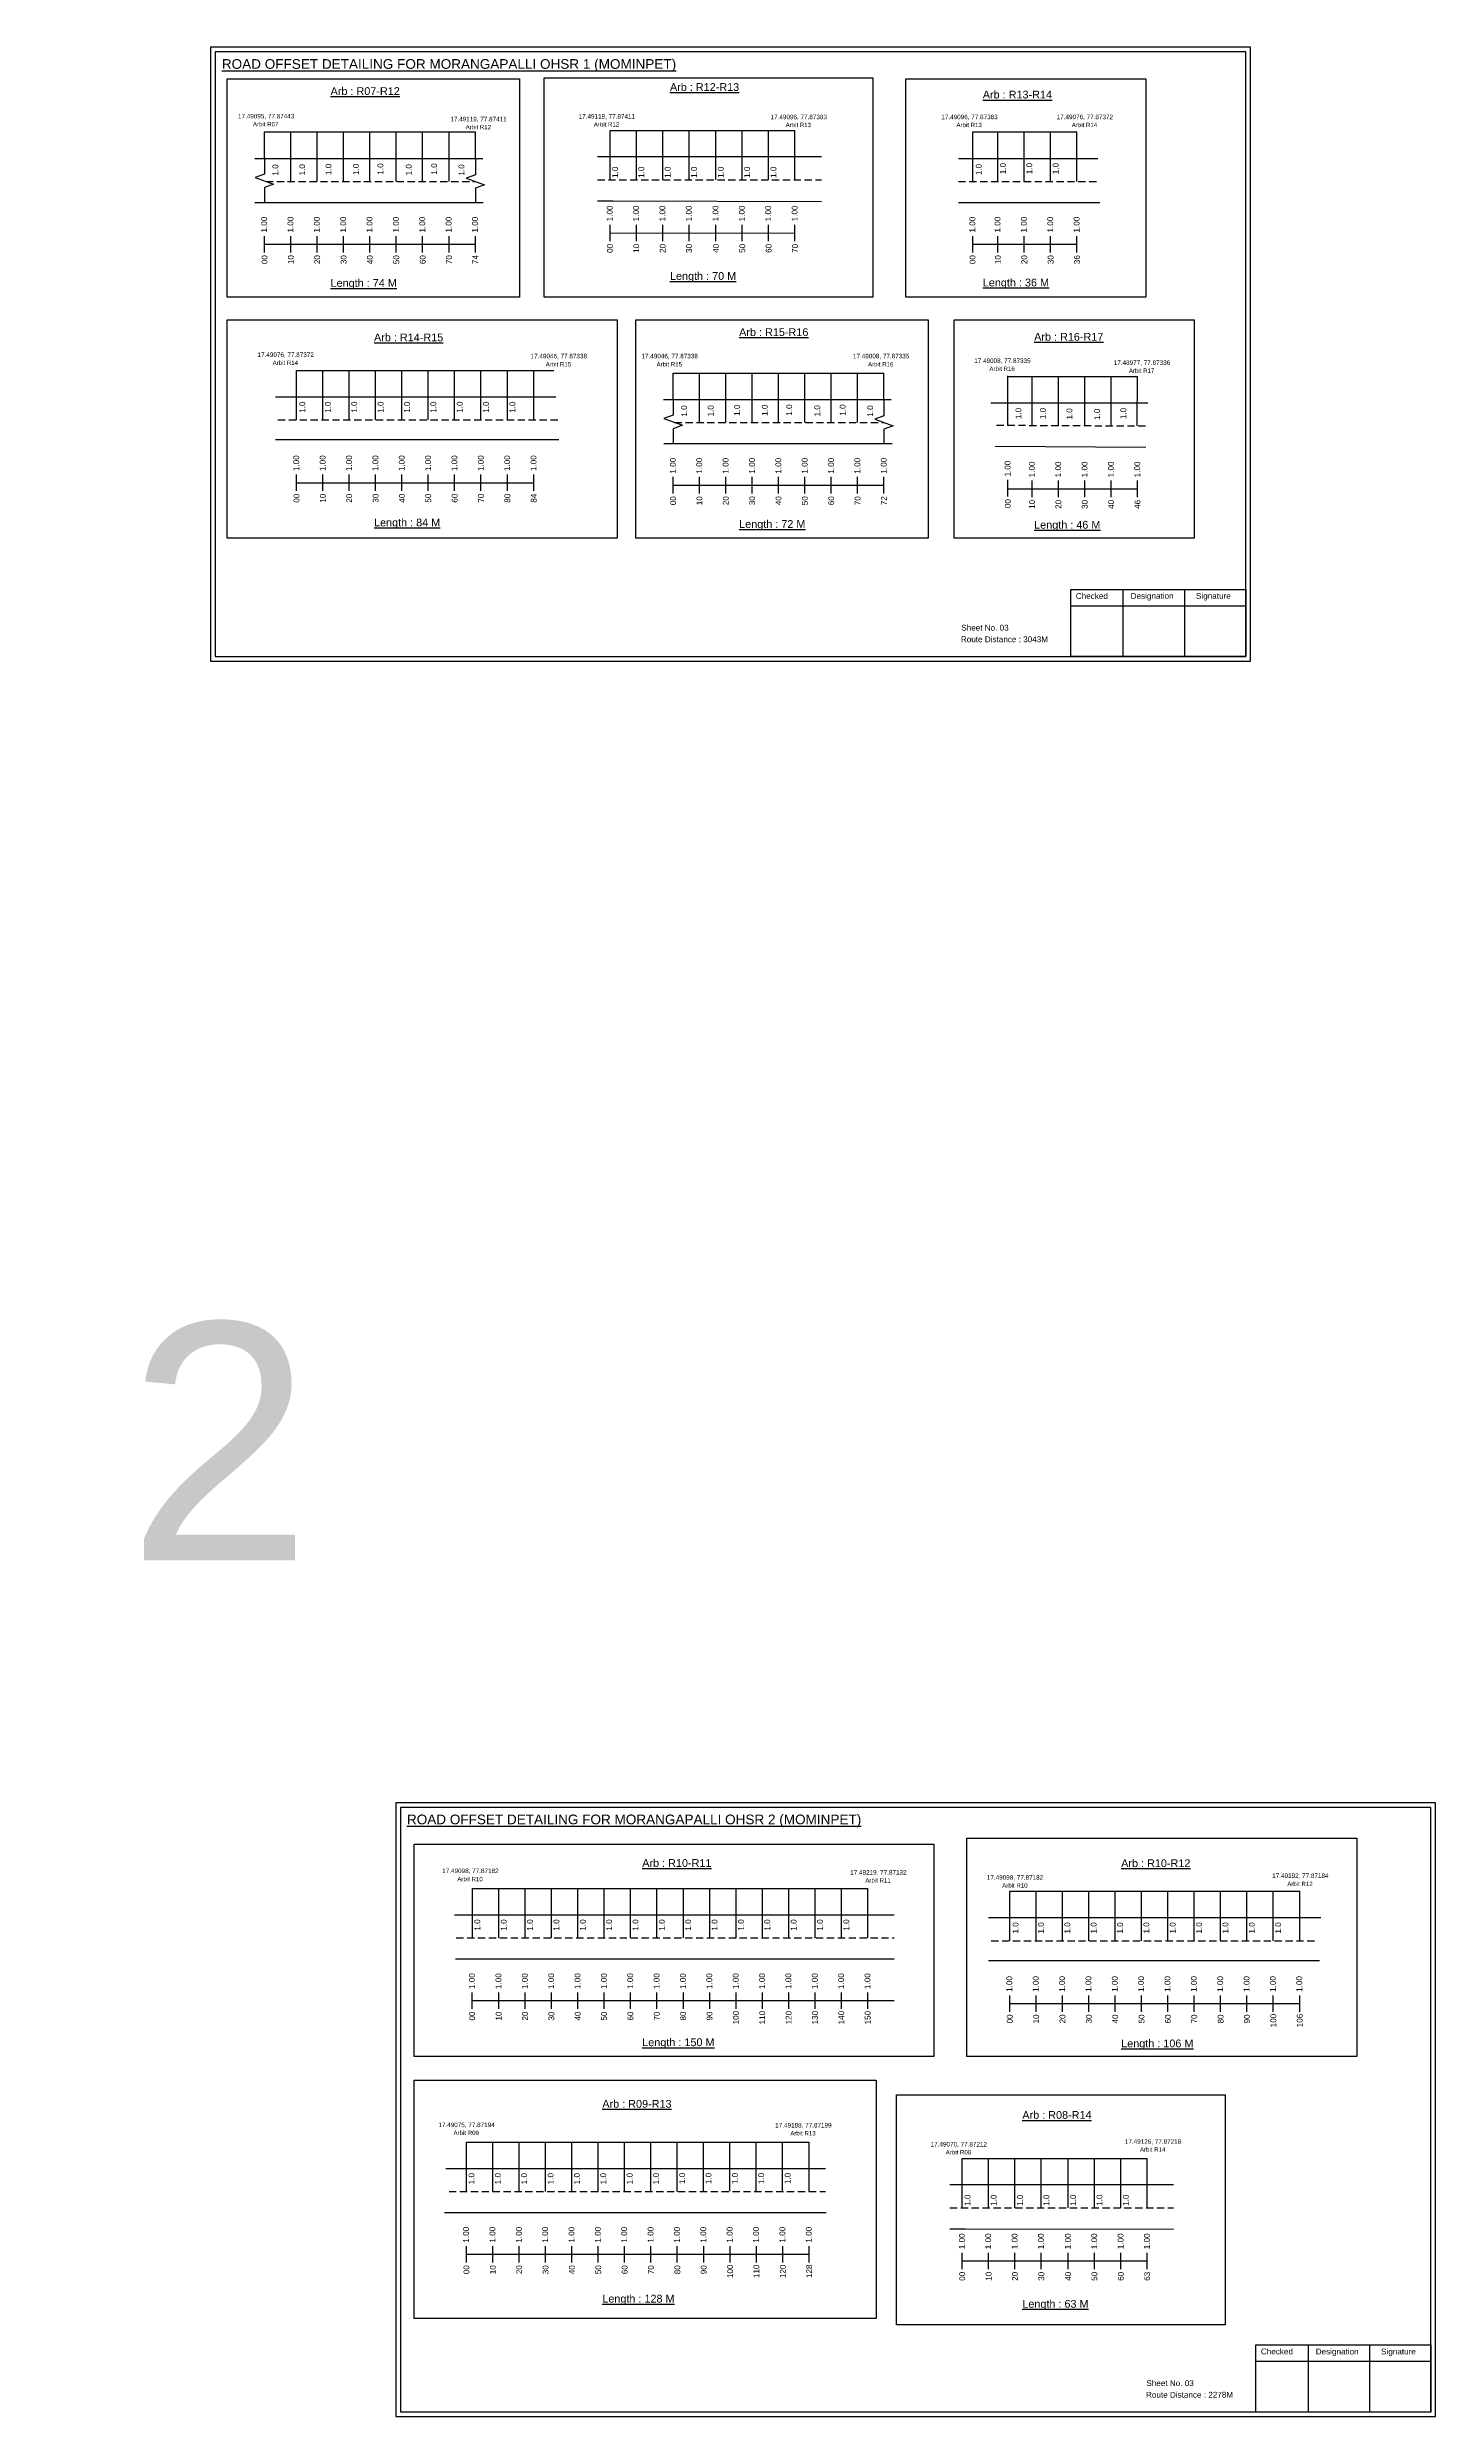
# Model space of a CAD drawing. Header units: inches. Extents: x -117 to 51867, y -12715 to 3423.
# Drawn here: x 38041 to 38757, y -2481 to -1258 of the extents above; entities that cross this region are included whole.
import ezdxf

# ---------------------------------------------------------------- set-up
doc = ezdxf.new("R2010")
doc.units = ezdxf.units.IN
doc.header["$MEASUREMENT"] = 0
doc.linetypes.add('DASHED2', pattern=[0.375, 0.25, -0.125])
for name, color, linetype in [('PDF_Geometry', 7, 'Continuous'), ('PDF_Text', 5, 'Continuous'), ('pipe', 5, 'Continuous')]:
    doc.layers.add(name, color=color, linetype=linetype)
doc.styles.add('PDF Arial', font='arial.ttf')
doc.styles.get("Standard").update_dxf_attribs({"font": 'arial.ttf'})

msp = doc.modelspace()

# ---------------------------------------------------------------- linework, layer by layer
at = {"color": 5}
for p, q in [((38152.8, -1301.9), (38261.6, -1301.9)), ((38331.1, -1301.1), (38426.5, -1301.1)), ((38518.2, -1301.9), (38572, -1301.9)), ((38169.3, -1424.9), (38302.1, -1424.9)), ((38363.6, -1426.3), (38472.4, -1426.3)), ((38536.3, -1428.1), (38603.2, -1428.1)), ((38260.1, -2208.3), (38464.1, -2208.3)), ((38537.3, -2209.8), (38686.9, -2209.8)), ((38257, -2339.2), (38433.8, -2339.2)), ((38512.8, -2347.6), (38608.2, -2347.6))]:
    msp.add_line(p, q, dxfattribs=at)
for p, q in [((38152.8, -1315.5), (38152.8, -1301.9)), ((38166.4, -1327.4), (38166.4, -1301.9)), ((38180, -1327.4), (38180, -1301.9)), ((38193.6, -1327.4), (38193.6, -1301.9)), ((38207.2, -1327.4), (38207.2, -1301.9)), ((38220.8, -1327.4), (38220.8, -1301.9)), ((38234.4, -1327.4), (38234.4, -1301.9)), ((38248, -1327.4), (38248, -1301.9)), ((38261.6, -1315.5), (38261.6, -1301.9)), ((38331.1, -1326.6), (38331.1, -1301.1)), ((38344.7, -1326.6), (38344.7, -1301.1)), ((38358.3, -1326.6), (38358.3, -1301.1)), ((38371.9, -1326.6), (38371.9, -1301.1)), ((38385.7, -1326.6), (38385.7, -1301.1)), ((38399.3, -1326.6), (38399.3, -1301.1)), ((38412.9, -1326.6), (38412.9, -1301.1)), ((38426.5, -1326.6), (38426.5, -1301.1)), ((38518.2, -1327.4), (38518.2, -1301.9)), ((38531.2, -1327.4), (38531.2, -1301.9)), ((38544.8, -1327.4), (38544.8, -1301.9)), ((38558.4, -1327.4), (38558.4, -1301.9)), ((38572, -1327.4), (38572, -1301.9)), ((38147.8, -1315.5), (38265.4, -1315.5)), ((38440.1, -1314.7), (38324.6, -1314.7)), ((38510.8, -1315.5), (38582.8, -1315.5)), ((38147.9, -1338.2), (38265.7, -1338.2)), ((38324.6, -1337.4), (38332.7, -1337.4)), ((38332.7, -1337.4), (38440.1, -1337.7)), ((38510.8, -1338.2), (38583.8, -1338.2)), ((38169.3, -1450.4), (38169.3, -1424.9)), ((38182.9, -1450.4), (38182.9, -1424.9)), ((38196.5, -1450.4), (38196.5, -1424.9)), ((38210.1, -1450.4), (38210.1, -1424.9)), ((38223.7, -1450.4), (38223.7, -1424.9)), ((38237.3, -1450.4), (38237.3, -1424.9)), ((38250.9, -1450.4), (38250.9, -1424.9)), ((38264.5, -1450.4), (38264.5, -1424.9)), ((38278.1, -1450.4), (38278.1, -1424.9)), ((38291.7, -1450.4), (38291.7, -1424.9)), ((38363.6, -1439.9), (38363.6, -1426.3)), ((38377.2, -1451.8), (38377.2, -1426.3)), ((38390.8, -1451.8), (38390.8, -1426.3)), ((38404.4, -1451.8), (38404.4, -1426.3)), ((38418, -1451.8), (38418, -1426.3)), ((38431.6, -1451.8), (38431.6, -1426.3)), ((38445.2, -1451.8), (38445.2, -1426.3)), ((38458.8, -1451.8), (38458.8, -1426.3)), ((38472.4, -1439.9), (38472.4, -1426.3)), ((38536.3, -1453.4), (38536.3, -1427.8)), ((38548.8, -1453.4), (38548.8, -1428.1)), ((38562.4, -1453.5), (38562.4, -1428.1)), ((38576, -1453.4), (38576, -1428.1)), ((38589.6, -1453.7), (38589.6, -1428.1)), ((38603, -1453.6), (38603.2, -1428.1)), ((38158.5, -1438.6), (38303.2, -1438.6)), ((38358.6, -1439.9), (38476.2, -1439.9)), ((38608.5, -1441.8), (38527.5, -1441.8)), ((38304.7, -1460.7), (38158.5, -1460.7)), ((38358.8, -1462.6), (38476.6, -1462.6)), ((38529.8, -1464), (38607.5, -1464.5)), ((38260.1, -2233.8), (38260.1, -2208.3)), ((38273.7, -2233.8), (38273.7, -2208.3)), ((38287.3, -2233.8), (38287.3, -2208.3)), ((38300.9, -2233.8), (38300.9, -2208.3)), ((38314.5, -2233.8), (38314.5, -2208.3)), ((38328.1, -2233.8), (38328.1, -2208.3)), ((38341.7, -2233.8), (38341.7, -2208.3)), ((38355.3, -2233.8), (38355.3, -2208.3)), ((38368.9, -2233.8), (38368.9, -2208.3)), ((38382.5, -2233.8), (38382.5, -2208.3)), ((38396.1, -2233.8), (38396.1, -2208.3)), ((38409.7, -2233.8), (38409.7, -2208.3)), ((38423.3, -2233.8), (38423.3, -2208.3)), ((38436.9, -2233.8), (38436.9, -2208.3)), ((38450.5, -2233.8), (38450.5, -2208.3)), ((38464.1, -2233.8), (38464.1, -2208.3)), ((38537.3, -2235.3), (38537.3, -2209.8)), ((38550.9, -2235.3), (38550.9, -2209.8)), ((38564.5, -2235.3), (38564.5, -2209.8)), ((38578.1, -2235.3), (38578.1, -2209.8)), ((38591.7, -2235.3), (38591.7, -2209.8)), ((38605.3, -2235.3), (38605.3, -2209.8)), ((38618.9, -2235.3), (38618.9, -2209.8)), ((38632.5, -2235.3), (38632.5, -2209.8)), ((38646.1, -2235.3), (38646.1, -2209.8)), ((38659.7, -2235.3), (38659.7, -2209.8)), ((38673.3, -2235.3), (38673.3, -2209.8)), ((38686.9, -2235.3), (38686.9, -2209.8)), ((38250.9, -2221.9), (38477.7, -2221.9)), ((38526.4, -2223.4), (38697.8, -2223.4)), ((38251.3, -2244.6), (38477.7, -2244.7)), ((38697.1, -2245.6), (38526.4, -2245.6)), ((38257, -2364.7), (38257, -2339.2)), ((38270.6, -2364.7), (38270.6, -2339.2)), ((38284.2, -2364.7), (38284.2, -2339.2)), ((38297.8, -2364.7), (38297.8, -2339.2)), ((38311.4, -2364.7), (38311.4, -2339.2)), ((38325, -2364.7), (38325, -2339.2)), ((38338.6, -2364.7), (38338.6, -2339.2)), ((38352.2, -2364.7), (38352.2, -2339.2)), ((38365.8, -2364.7), (38365.8, -2339.2)), ((38379.3, -2364.5), (38379.3, -2339)), ((38392.9, -2364.5), (38392.9, -2339)), ((38406.5, -2364.5), (38406.5, -2339)), ((38420.1, -2364.5), (38420.1, -2339)), ((38433.8, -2364.7), (38433.8, -2339.2)), ((38246.3, -2352.8), (38442.2, -2352.8)), ((38512.8, -2373.1), (38512.8, -2347.6)), ((38526.4, -2373.1), (38526.4, -2347.6)), ((38540, -2373.1), (38540, -2347.6)), ((38553.6, -2373.1), (38553.6, -2347.6)), ((38567.4, -2373.1), (38567.4, -2347.6)), ((38581, -2373.1), (38581, -2347.6)), ((38594.6, -2373.1), (38594.6, -2347.6)), ((38608.2, -2373.1), (38608.2, -2347.6)), ((38621.8, -2361.2), (38506.4, -2361.2)), ((38245.7, -2375.5), (38442.6, -2375.5)), ((38506.4, -2383.9), (38514.5, -2383.9)), ((38514.5, -2383.9), (38621.8, -2384.2))]:
    msp.add_line(p, q)
at = {"linetype": 'DASHED2', "ltscale": 15}
for p, q in [((38153.5, -1327.4), (38261.6, -1327.4)), ((38324.6, -1326.6), (38440.1, -1326.6)), ((38510.8, -1327.4), (38583.3, -1327.4)), ((38159.7, -1450.4), (38304.1, -1450.4)), ((38364.4, -1451.8), (38472.4, -1451.8)), ((38530.5, -1453.2), (38608.8, -1453.6)), ((38251.7, -2233.8), (38477.7, -2233.8)), ((38527.7, -2235.3), (38695.3, -2235.3)), ((38248, -2364.7), (38442.3, -2364.7)), ((38506.4, -2373.1), (38621.8, -2373.1))]:
    msp.add_line(p, q, dxfattribs=at)
at = {"color": 217, "true_color": 0x93278f}
for p, q in [((38152.8, -1364.1), (38152.8, -1355.6)), ((38166.4, -1364.1), (38166.4, -1355.6)), ((38180, -1364.1), (38180, -1355.6)), ((38193.6, -1364.1), (38193.6, -1355.6)), ((38207.2, -1364.1), (38207.2, -1355.6)), ((38220.8, -1364.1), (38220.8, -1355.6)), ((38234.4, -1364.1), (38234.4, -1355.6)), ((38248, -1364.1), (38248, -1355.6)), ((38261.6, -1364.1), (38261.6, -1355.6)), ((38331.1, -1358.3), (38331.1, -1349.8)), ((38331.1, -1354.1), (38426.5, -1354)), ((38344.7, -1358.3), (38344.7, -1349.8)), ((38358.3, -1358.3), (38358.3, -1349.8)), ((38371.9, -1358.3), (38371.9, -1349.8)), ((38385.7, -1358.3), (38385.7, -1349.8)), ((38399.3, -1358.3), (38399.3, -1349.8)), ((38412.9, -1358.3), (38412.9, -1349.8)), ((38426.5, -1358.3), (38426.5, -1349.8)), ((38518.2, -1364.1), (38518.2, -1355.6)), ((38531.2, -1364.1), (38531.2, -1355.6)), ((38544.8, -1364.1), (38544.8, -1355.6)), ((38558.4, -1364.1), (38558.4, -1355.6)), ((38572, -1364.1), (38572, -1355.6)), ((38152.8, -1359.8), (38261.6, -1359.8)), ((38518.2, -1359.8), (38572, -1359.8)), ((38169.3, -1487.1), (38169.3, -1478.6)), ((38182.9, -1487.1), (38182.9, -1478.6)), ((38196.5, -1487.1), (38196.5, -1478.6)), ((38210.1, -1487.1), (38210.1, -1478.6)), ((38223.7, -1487.1), (38223.7, -1478.6)), ((38237.3, -1487.1), (38237.3, -1478.6)), ((38250.9, -1487.1), (38250.9, -1478.6)), ((38264.5, -1487.1), (38264.5, -1478.6)), ((38278.1, -1487.1), (38278.1, -1478.6)), ((38291.7, -1487.1), (38291.7, -1478.6)), ((38169.3, -1482.9), (38291.7, -1482.9)), ((38363.6, -1488.5), (38363.6, -1479.9)), ((38363.6, -1484.2), (38472.4, -1484.2)), ((38377.2, -1488.5), (38377.2, -1479.9)), ((38390.8, -1488.5), (38390.8, -1479.9)), ((38404.4, -1488.5), (38404.4, -1479.9)), ((38418, -1488.5), (38418, -1479.9)), ((38431.6, -1488.5), (38431.6, -1479.9)), ((38445.2, -1488.5), (38445.2, -1479.9)), ((38458.8, -1488.5), (38458.8, -1479.9)), ((38472.4, -1488.5), (38472.4, -1479.9)), ((38536.3, -1490), (38536.3, -1481.4)), ((38536.3, -1486.1), (38603.2, -1486.1)), ((38548.8, -1490.4), (38548.8, -1481.8)), ((38562.4, -1490.4), (38562.4, -1481.8)), ((38576, -1490.4), (38576, -1481.8)), ((38589.6, -1490.4), (38589.6, -1481.8)), ((38603.2, -1490.4), (38603.2, -1481.8)), ((38260, -2270.5), (38260, -2262)), ((38260.1, -2266.2), (38477.7, -2266.2)), ((38273.7, -2270.5), (38273.7, -2262)), ((38287.3, -2270.5), (38287.3, -2262)), ((38300.9, -2270.5), (38300.9, -2262)), ((38314.5, -2270.5), (38314.5, -2262)), ((38328.1, -2270.5), (38328.1, -2262)), ((38341.7, -2270.5), (38341.7, -2262)), ((38355.3, -2270.5), (38355.3, -2262)), ((38368.9, -2270.5), (38368.9, -2262)), ((38382.5, -2270.5), (38382.5, -2262)), ((38396.1, -2270.5), (38396.1, -2262)), ((38409.7, -2270.5), (38409.7, -2262)), ((38423.3, -2270.5), (38423.3, -2262)), ((38436.9, -2270.5), (38436.9, -2262)), ((38450.5, -2270.5), (38450.5, -2262)), ((38464.1, -2270.5), (38464.1, -2262)), ((38537.3, -2272), (38537.3, -2263.5)), ((38537.3, -2267.7), (38686.9, -2267.7)), ((38550.9, -2272), (38550.9, -2263.5)), ((38564.5, -2272), (38564.5, -2263.5)), ((38578.1, -2272), (38578.1, -2263.5)), ((38591.7, -2272), (38591.7, -2263.5)), ((38605.3, -2272), (38605.3, -2263.5)), ((38618.9, -2272), (38618.9, -2263.5)), ((38632.5, -2272), (38632.5, -2263.5)), ((38646.1, -2272), (38646.1, -2263.5)), ((38659.7, -2272), (38659.7, -2263.5)), ((38673.3, -2272), (38673.3, -2263.5)), ((38686.9, -2272), (38686.9, -2263.5)), ((38257, -2401.4), (38257, -2392.9)), ((38270.6, -2401.4), (38270.6, -2392.9)), ((38284.2, -2401.4), (38284.2, -2392.9)), ((38297.8, -2401.4), (38297.8, -2392.9)), ((38311.4, -2401.4), (38311.4, -2392.9)), ((38325, -2401.4), (38325, -2392.9)), ((38338.6, -2401.4), (38338.6, -2392.9)), ((38352.2, -2401.4), (38352.2, -2392.9)), ((38365.8, -2401.4), (38365.8, -2392.9)), ((38379.4, -2401.4), (38379.4, -2392.9)), ((38393, -2401.4), (38393, -2392.9)), ((38406.6, -2401.4), (38406.6, -2392.9)), ((38420.2, -2401.4), (38420.2, -2392.9)), ((38433.8, -2401.4), (38433.8, -2392.9)), ((38512.8, -2404.8), (38512.8, -2396.3)), ((38526.4, -2404.8), (38526.4, -2396.3)), ((38540, -2404.8), (38540, -2396.3)), ((38553.6, -2404.8), (38553.6, -2396.3)), ((38567.4, -2404.8), (38567.4, -2396.3)), ((38581, -2404.8), (38581, -2396.3)), ((38594.6, -2404.8), (38594.6, -2396.3)), ((38608.2, -2404.8), (38608.2, -2396.3)), ((38257, -2397.1), (38433.8, -2397.1)), ((38512.8, -2400.5), (38608.2, -2400.5))]:
    msp.add_line(p, q, dxfattribs=at)
for points in [[(38133.6, -1274.4), (38284.4, -1274.4), (38284.4, -1387.1), (38133.6, -1387.1)], [(38297.1, -1273.9), (38466.7, -1273.9), (38466.7, -1387.1), (38297.1, -1387.1)], [(38483.7, -1274.4), (38607.5, -1274.4), (38607.5, -1387.1), (38483.7, -1387.1)], [(38133.6, -1398.8), (38334.8, -1398.8), (38334.8, -1511.5), (38133.6, -1511.5)], [(38344.4, -1398.8), (38495.3, -1398.8), (38495.3, -1511.5), (38344.4, -1511.5)], [(38508.6, -1398.8), (38632.4, -1398.8), (38632.4, -1511.5), (38508.6, -1511.5)], [(38230.1, -2185.5), (38498.2, -2185.5), (38498.2, -2295), (38230.1, -2295)], [(38515.2, -2182.3), (38716.4, -2182.3), (38716.4, -2295), (38515.2, -2295)], [(38478.9, -2314.8), (38648.5, -2314.8), (38648.5, -2433.6), (38478.9, -2433.6)]]:
    msp.add_lwpolyline(points, close=True)
at = {"linetype": 'Continuous'}
for points in [[(38152.8, -1315.3), (38152.8, -1323.7), (38148, -1325.4), (38157.5, -1328.9), (38152.8, -1330.6), (38152.8, -1337.9)], [(38261.6, -1315.5), (38261.6, -1324), (38256.8, -1325.7), (38266.3, -1329.1), (38261.6, -1330.9), (38261.6, -1338.2)], [(38363.6, -1439.6), (38363.6, -1448.1), (38358.9, -1449.8), (38368.4, -1453.2), (38363.6, -1455), (38363.6, -1462.3)], [(38472.4, -1439.9), (38472.4, -1448.4), (38467.7, -1450.1), (38477.2, -1453.5), (38472.4, -1455.3), (38472.4, -1462.6)]]:
    msp.add_lwpolyline(points, dxfattribs=at)
at = {"layer": 'PDF_Geometry'}
for points in [[(38125, -1258.2), (38125, -1574.9), (38661.5, -1574.9), (38661.5, -1258.2)], [(38127.4, -1260.6), (38127.4, -1572.5), (38659.1, -1572.5), (38659.1, -1260.6)], [(38220.6, -2164.2), (38220.6, -2480.9), (38757, -2480.9), (38757, -2164.2)], [(38222.9, -2166.5), (38222.9, -2478.5), (38754.6, -2478.5), (38754.6, -2166.5)]]:
    msp.add_lwpolyline(points, close=True, dxfattribs=at)
at = {"layer": 'PDF_Geometry', "color": 242, "true_color": 0xcc1f26}
for points in [[(38659.1, -1572.6), (38568.8, -1572.6), (38568.8, -1538), (38659.1, -1538)], [(38754.6, -2478.6), (38664.3, -2478.6), (38664.3, -2443.9), (38754.6, -2443.9)]]:
    msp.add_lwpolyline(points, close=True, dxfattribs=at)
for points in [[(38595.7, -1538), (38595.7, -1572.6)], [(38627.5, -1538), (38627.5, -1572.6)], [(38568.8, -1546.4), (38659.1, -1546.4)], [(38691.2, -2443.9), (38691.2, -2478.6)], [(38723, -2443.9), (38723, -2478.6)], [(38664.3, -2452.3), (38754.6, -2452.3)]]:
    msp.add_lwpolyline(points, dxfattribs=at)
at = {"layer": 'pipe', "color": 0}
msp.add_lwpolyline([(38230.1, -2307.3), (38468.4, -2307.3), (38468.4, -2430.2), (38230.1, -2430.2)], close=True, dxfattribs=at)

# ---------------------------------------------------------------- texts
at = {"color": 242, "true_color": 0xcd2027}
for s, height, p in [('%%UROAD OFFSET DETAILING FOR MORANGAPALLI OHSR 1 (MOMINPET)', 5, (38130.8, -1269.3)), ('%%UArb : R07-R12', 4, (38186.9, -1282.8)), ('%%UArb : R12-R13', 4, (38362, -1280.7)), ('%%UArb : R13-R14', 4, (38523.4, -1284.6)), ('%%ULength : 74 M', 4, (38186.9, -1381.8)), ('%%ULength : 70 M', 4, (38362, -1378.2)), ('%%ULength : 36 M', 4, (38523.4, -1381.6)), ('%%UArb : R14-R15', 4, (38209.3, -1409.9)), ('%%UArb : R15-R16', 4, (38397.7, -1407.2)), ('%%UArb : R16-R17', 4, (38549.9, -1409.6)), ('%%ULength : 84 M', 4, (38209.3, -1505.4)), ('%%ULength : 72 M', 4, (38397.7, -1506.2)), ('%%ULength : 46 M', 4, (38549.9, -1506.6)), ('%%UROAD OFFSET DETAILING FOR MORANGAPALLI OHSR 2 (MOMINPET)', 5, (38226.3, -2175.2)), ('%%UArb : R10-R11', 4, (38347.7, -2197.2)), ('%%UArb : R10-R12', 4, (38594.8, -2197.3)), ('%%ULength : 150 M', 4, (38347.7, -2289.7)), ('%%ULength : 106 M', 4, (38594.8, -2290.3)), ('%%UArb : R09-R13', 4, (38327.1, -2321.5)), ('%%UArb : R08-R14', 4, (38543.8, -2327.2)), ('%%ULength : 128 M', 4, (38327.1, -2422)), ('%%ULength : 63 M', 4, (38543.8, -2424.7))]:
    msp.add_text(s, height=height, dxfattribs=at).set_placement(p)
at = {"color": 5}
for s, height, p in [('17.49095, 77.87443', 2.34, (38139.1, -1294.9)), ('17.49119, 77.87411', 2.34, (38248.7, -1296.4)), ('17.49119, 77.87411', 2.34, (38314.9, -1295)), ('17.49096, 77.87383', 2.34, (38413.9, -1295.3)), ('17.49096, 77.87383', 2.34, (38502, -1295.3)), ('17.49076, 77.87372', 2.34, (38561.5, -1295.3)), ('Arbit R07', 2.25, (38146.9, -1299)), ('Arbit R12', 2.25, (38256.6, -1300.5)), ('Arbit R12', 2.25, (38322.7, -1299.1)), ('Arbit R13', 2.25, (38421.7, -1299.4)), ('Arbit R13', 2.25, (38509.8, -1299.4)), ('Arbit R14', 2.25, (38569.3, -1299.4)), ('17.49076, 77.87372', 2.34, (38149.2, -1418)), ('17.49046, 77.87338', 2.34, (38290.1, -1418.7)), ('17.49046, 77.87338', 2.34, (38347.3, -1418.7)), ('17.49008, 77.87335', 2.34, (38456.4, -1418.7)), ('Arbit R14', 2.25, (38157, -1422.1)), ('Arbit R15', 2.25, (38297.9, -1422.9)), ('Arbit R15', 2.25, (38355.1, -1422.9)), ('Arbit R16', 2.25, (38464.2, -1422.9)), ('17.49008, 77.87335', 2.34, (38519, -1421.1)), ('Arbit R16', 2.25, (38526.8, -1425.2)), ('17.48977, 77.87336', 2.34, (38591, -1422.1)), ('Arbit R17', 2.25, (38598.8, -1426.2)), ('17.49098, 77.87182', 2.34, (38244.5, -2200.4)), ('17.49219, 77.87132', 2.34, (38455, -2201.2)), ('17.49192, 77.87184', 2.34, (38672.7, -2202.9)), ('Arbit R10', 2.25, (38252.3, -2204.6)), ('Arbit R11', 2.25, (38462.8, -2205.3)), ('17.49098, 77.87182', 2.34, (38525.5, -2203.8)), ('Arbit R10', 2.25, (38533.4, -2207.9)), ('Arbit R12', 2.25, (38680.5, -2207.1)), ('17.49075, 77.87194', 2.34, (38242.5, -2331.5)), ('Arbit R09', 2.25, (38250.3, -2335.6)), ('17.49188, 77.87199', 2.34, (38416.3, -2331.7)), ('Arbit R13', 2.25, (38424.1, -2335.8)), ('17.49070, 77.87212', 2.34, (38496.5, -2341.5)), ('Arbit R08', 2.25, (38504.3, -2345.6)), ('17.49126, 77.87218', 2.34, (38596.7, -2340.1)), ('Arbit R14', 2.25, (38604.5, -2344.2))]:
    msp.add_text(s, height=height, dxfattribs=at).set_placement(p)
for p in [(38159.9, -1324.4), (38173.7, -1324.3), (38187.3, -1324.1), (38201.5, -1324.1), (38214.1, -1323.9), (38228.7, -1324.3), (38241.8, -1323.9), (38255.9, -1324.4), (38335.2, -1325.6), (38348.7, -1325.6), (38362.3, -1325.6), (38375.9, -1325.6), (38389.7, -1325.6), (38403.3, -1325.6), (38416.9, -1325.6), (38522.8, -1324.2), (38535.3, -1323.7), (38548.9, -1323.7), (38562.5, -1323.7), (38173.8, -1446.8), (38187, -1446.8), (38200.6, -1446.8), (38214.2, -1446.8), (38227.8, -1446.8), (38241.4, -1446.8), (38255, -1446.8), (38268.6, -1446.8), (38282.2, -1446.8), (38425, -1448.3), (38452.6, -1448.3), (38370.8, -1448.8), (38384.5, -1448.7), (38398.1, -1448.4), (38412.4, -1448.4), (38439.5, -1448.7), (38466.8, -1448.8), (38543.3, -1450.1), (38555.9, -1450.1), (38569.6, -1450.3), (38583.9, -1450.5), (38597.4, -1450.1), (38264.1, -2230.1), (38277.7, -2230.1), (38291.3, -2230.1), (38304.9, -2230.1), (38318.5, -2230.1), (38332.1, -2230.1), (38345.7, -2230.1), (38359.3, -2230.1), (38372.9, -2230.1), (38386.5, -2230.1), (38400.1, -2230.1), (38413.7, -2230.1), (38427.3, -2230.1), (38440.9, -2230.1), (38454.5, -2230.1), (38541.8, -2231.6), (38554.9, -2231.6), (38568.5, -2231.6), (38582.1, -2231.6), (38595.7, -2231.6), (38609.3, -2231.6), (38622.9, -2231.6), (38636.5, -2231.6), (38650.1, -2231.6), (38663.7, -2231.6), (38677.3, -2231.6), (38261.1, -2361), (38274.7, -2361), (38288.3, -2361), (38301.9, -2361), (38315.5, -2361), (38329.1, -2361), (38342.7, -2361), (38356.3, -2361), (38369.8, -2360.9), (38383.4, -2360.9), (38397, -2360.9), (38410.6, -2360.9), (38424.2, -2360.9), (38517, -2372.1), (38530.5, -2372.1), (38544.1, -2372.1), (38557.7, -2372.1), (38571.5, -2372.1), (38585.1, -2372.1), (38598.7, -2372.1)]:
    msp.add_text('1.0', height=3, rotation=90).set_placement(p)
at = {"color": 217, "true_color": 0x93278f}
for s, p in [('1.00', (38332.4, -1348)), ('1.00', (38346, -1348)), ('1.00', (38359.6, -1348)), ('1.00', (38373.2, -1348)), ('1.00', (38387, -1348)), ('1.00', (38400.6, -1348)), ('1.00', (38414.2, -1348)), ('1.00', (38427.8, -1348)), ('1.00', (38154.1, -1353.8)), ('1.00', (38167.7, -1353.8)), ('1.00', (38181.3, -1353.8)), ('1.00', (38194.9, -1353.8)), ('1.00', (38208.5, -1353.8)), ('1.00', (38222.1, -1353.8)), ('1.00', (38235.7, -1353.8)), ('1.00', (38249.3, -1353.8)), ('1.00', (38262.9, -1353.8)), ('1.00', (38519.5, -1353.8)), ('1.00', (38532.5, -1353.8)), ('1.00', (38546.1, -1353.8)), ('1.00', (38559.7, -1353.8)), ('1.00', (38573.3, -1353.8)), ('00', (38154.3, -1370.1)), ('10', (38167.9, -1370.1)), ('20', (38181.5, -1370.1)), ('30', (38195.1, -1370.1)), ('40', (38208.7, -1370.1)), ('50', (38222.3, -1370.1)), ('60', (38235.9, -1370.1)), ('70', (38249.5, -1370.1)), ('74', (38263.1, -1370.1)), ('00', (38332.5, -1364.3)), ('10', (38346.1, -1364.3)), ('20', (38359.7, -1364.3)), ('30', (38373.3, -1364.3)), ('40', (38387.2, -1364.3)), ('50', (38400.8, -1364.3)), ('60', (38414.4, -1364.3)), ('70', (38428, -1364.3)), ('00', (38519.6, -1370.1)), ('10', (38532.7, -1370.1)), ('20', (38546.3, -1370.1)), ('30', (38559.9, -1370.1)), ('36', (38573.5, -1370.1)), ('1.00', (38170.7, -1476.9)), ('1.00', (38184.3, -1476.9)), ('1.00', (38197.9, -1476.9)), ('1.00', (38211.5, -1476.9)), ('1.00', (38225.1, -1476.9)), ('1.00', (38238.7, -1476.9)), ('1.00', (38252.3, -1476.9)), ('1.00', (38265.9, -1476.9)), ('1.00', (38279.5, -1476.9)), ('1.00', (38293.1, -1476.9)), ('1.00', (38365, -1478.2)), ('1.00', (38378.6, -1478.2)), ('1.00', (38392.2, -1478.2)), ('1.00', (38405.8, -1478.2)), ('1.00', (38419.4, -1478.2)), ('1.00', (38433, -1478.2)), ('1.00', (38446.6, -1478.2)), ('1.00', (38460.2, -1478.2)), ('1.00', (38473.8, -1478.2)), ('1.00', (38537.7, -1479.7)), ('1.00', (38550.2, -1480.1)), ('1.00', (38563.8, -1480.1)), ('1.00', (38577.4, -1480.1)), ('1.00', (38591, -1480.1)), ('1.00', (38604.6, -1480.1)), ('00', (38170.8, -1493.2)), ('10', (38184.4, -1493.2)), ('20', (38198, -1493.2)), ('30', (38211.6, -1493.2)), ('40', (38225.2, -1493.2)), ('50', (38238.8, -1493.2)), ('60', (38252.4, -1493.2)), ('70', (38266, -1493.2)), ('80', (38279.6, -1493.2)), ('84', (38293.2, -1493.2)), ('00', (38365.1, -1494.5)), ('10', (38378.7, -1494.5)), ('20', (38392.3, -1494.5)), ('30', (38405.9, -1494.5)), ('40', (38419.5, -1494.5)), ('50', (38433.1, -1494.5)), ('60', (38446.7, -1494.5)), ('70', (38460.3, -1494.5)), ('72', (38473.9, -1494.5)), ('00', (38537.8, -1496)), ('10', (38550.3, -1496.4)), ('20', (38563.9, -1496.4)), ('30', (38577.5, -1496.4)), ('40', (38591.1, -1496.4)), ('46', (38604.7, -1496.4)), ('1.00', (38261.3, -2260.2)), ('1.00', (38275, -2260.2)), ('1.00', (38288.6, -2260.2)), ('1.00', (38302.2, -2260.2)), ('1.00', (38315.8, -2260.2)), ('1.00', (38329.4, -2260.2)), ('1.00', (38343, -2260.2)), ('1.00', (38356.6, -2260.2)), ('1.00', (38370.2, -2260.2)), ('1.00', (38383.8, -2260.2)), ('1.00', (38397.4, -2260.2)), ('1.00', (38411, -2260.2)), ('1.00', (38424.6, -2260.2)), ('1.00', (38438.2, -2260.2)), ('1.00', (38451.8, -2260.2)), ('1.00', (38465.4, -2260.2)), ('1.00', (38538.6, -2261.7)), ('1.00', (38552.2, -2261.7)), ('1.00', (38565.8, -2261.7)), ('1.00', (38579.4, -2261.7)), ('1.00', (38593, -2261.7)), ('1.00', (38606.6, -2261.7)), ('1.00', (38620.2, -2261.7)), ('1.00', (38633.8, -2261.7)), ('1.00', (38647.4, -2261.7)), ('1.00', (38661, -2261.7)), ('1.00', (38674.6, -2261.7)), ('1.00', (38688.2, -2261.7)), ('00', (38261.4, -2276.5)), ('10', (38275.1, -2276.5)), ('20', (38288.7, -2276.5)), ('30', (38302.3, -2276.5)), ('40', (38315.9, -2276.5)), ('50', (38329.5, -2276.5)), ('60', (38343.1, -2276.5)), ('70', (38356.7, -2276.5)), ('80', (38370.3, -2276.5)), ('90', (38383.9, -2276.5)), ('100', (38397.5, -2278.5)), ('110', (38411.1, -2278.5)), ('120', (38424.7, -2278.5)), ('130', (38438.3, -2278.5)), ('140', (38451.9, -2278.5)), ('150', (38465.5, -2278.5)), ('00', (38538.8, -2278)), ('10', (38552.4, -2278)), ('20', (38566, -2278)), ('30', (38579.6, -2278)), ('40', (38593.2, -2278)), ('50', (38606.8, -2278)), ('60', (38620.4, -2278)), ('70', (38634, -2278)), ('80', (38647.6, -2278)), ('90', (38661.2, -2278)), ('100', (38674.8, -2280)), ('106', (38688.4, -2280)), ('1.00', (38258.3, -2391.1)), ('1.00', (38271.9, -2391.1)), ('1.00', (38285.5, -2391.1)), ('1.00', (38299.1, -2391.1)), ('1.00', (38312.7, -2391.1)), ('1.00', (38326.3, -2391.1)), ('1.00', (38339.9, -2391.1)), ('1.00', (38353.5, -2391.1)), ('1.00', (38367.1, -2391.1)), ('1.00', (38380.7, -2391.1)), ('1.00', (38394.3, -2391.1)), ('1.00', (38407.9, -2391.1)), ('1.00', (38421.5, -2391.1)), ('1.00', (38435.1, -2391.1)), ('1.00', (38514.1, -2394.5)), ('1.00', (38527.7, -2394.5)), ('1.00', (38541.3, -2394.5)), ('1.00', (38554.9, -2394.5)), ('1.00', (38568.8, -2394.5)), ('1.00', (38582.4, -2394.5)), ('1.00', (38596, -2394.5)), ('1.00', (38609.6, -2394.5)), ('00', (38258.5, -2407.4)), ('10', (38272.1, -2407.4)), ('20', (38285.7, -2407.4)), ('30', (38299.3, -2407.4)), ('40', (38312.9, -2407.4)), ('50', (38326.5, -2407.4)), ('60', (38340.1, -2407.4)), ('70', (38353.7, -2407.4)), ('80', (38367.3, -2407.4)), ('90', (38380.9, -2407.4)), ('100', (38394.5, -2409.4)), ('110', (38408.1, -2409.4)), ('120', (38421.7, -2409.4)), ('128', (38435.3, -2409.4)), ('00', (38514.3, -2410.8)), ('10', (38527.9, -2410.8)), ('20', (38541.5, -2410.8)), ('30', (38555.1, -2410.8)), ('40', (38568.9, -2410.8)), ('50', (38582.5, -2410.8)), ('60', (38596.1, -2410.8)), ('63', (38609.7, -2410.8))]:
    msp.add_text(s, height=3, rotation=90, dxfattribs=at).set_placement(p)
for s, height, p in [('Sheet No. 03', 3, (38512.3, -1559.2)), ('Route Distance : 3043M', 3, (38512.1, -1565.2)), ('MORANGAPALLI 2', 122.535, (36683.8, -2039)), ('Route Distance : 2278M', 3, (38607.6, -2471.1)), ('Sheet No. 03', 3, (38607.8, -2465.1))]:
    msp.add_text(s, height=height).set_placement(p)
at = {"layer": 'PDF_Text', "color": 7, "attachment_point": 7, "style": 'PDF Arial'}
for s, insert, char_height in [('Checked', (38571.4, -1542.9), 3), ('Designation', (38599.7, -1543.7), 3.001), ('Signature', (38633.4, -1543.7), 3), ('Checked', (38666.9, -2448.8), 3), ('Designation', (38695.2, -2449.7), 3.001), ('Signature', (38728.9, -2449.7), 3)]:
    msp.add_mtext(s, dxfattribs=dict(at, insert=insert, char_height=char_height))

doc.saveas('drawing.dxf')
